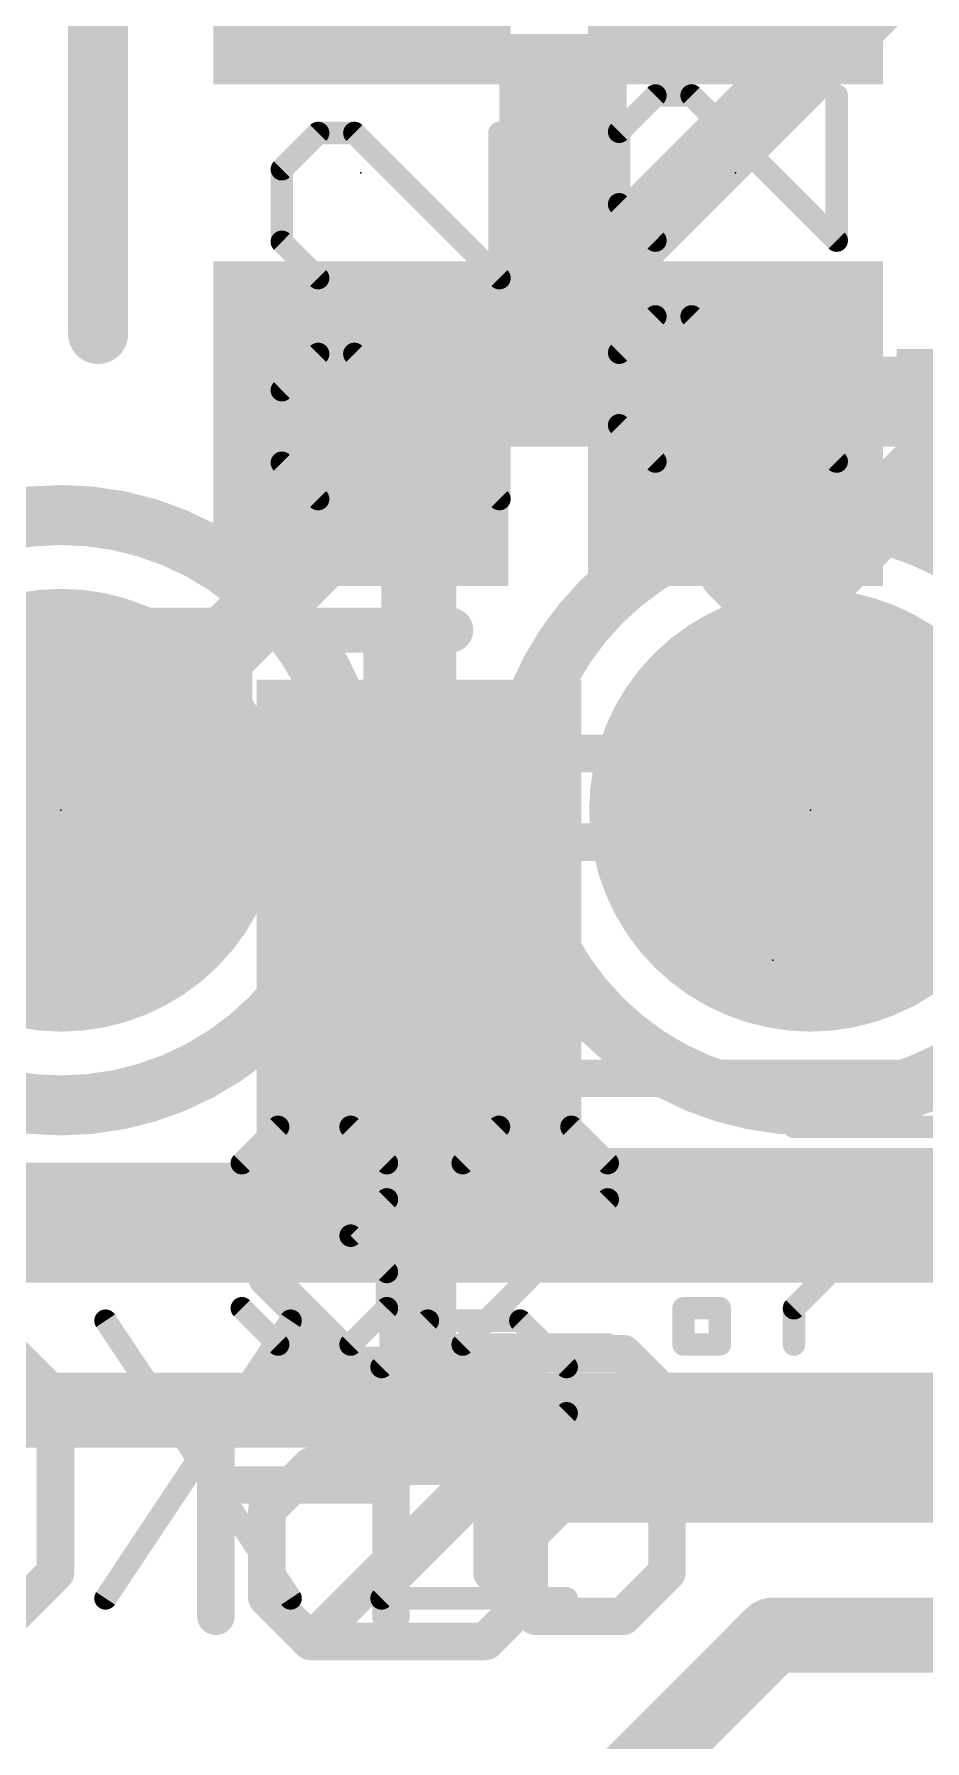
# Model space of a CAD drawing. Extents: x -4.5 to 52.1, y -1.8 to 26.3.
# Drawn here: x 15.28 to 18.29, y 2.18 to 7.96 of the extents above; entities that cross this region are included whole.
import ezdxf

# ---------------------------------------------------------------- set-up
doc = ezdxf.new("R2010")
doc.units = 0
for name, color, linetype in [('1', 12, 'CONTINUOUS'), ('16', 132, 'CONTINUOUS'), ('21', 40, 'CONTINUOUS'), ('22', 6, 'CONTINUOUS'), ('23', 40, 'CONTINUOUS'), ('24', 6, 'CONTINUOUS'), ('25', 253, 'CONTINUOUS'), ('26', 253, 'CONTINUOUS'), ('27', 253, 'CONTINUOUS')]:
    doc.layers.add(name, color=color, linetype=linetype)

# ---------------------------------------------------------------- blocks, each defined once
blk = doc.blocks.new('RECT')
blk.add_solid([(-0.5, -0.5), (0.5, -0.5), (-0.5, 0.5), (0.5, 0.5)])
blk = doc.blocks.new('PIE')
at = {"const_width": 0.5}
blk.add_lwpolyline([(0, -0.25, 1), (0, 0.25, 1), (0, -0.25)], format="xyb", dxfattribs=at)

msp = doc.modelspace()

# ---------------------------------------------------------------- linework, layer by layer
at = {"layer": '1', "const_width": 0.254}
for points in [[(16.383, 6.643), (16.58, 6.446)], [(17.653, 6.643), (17.653, 6.153)], [(16.58, 6.446), (16.58, 4.826)], [(17.653, 6.153), (18.98, 4.826)], [(16.58, 3.486), (16.58, 4.826)], [(17.018, 3.048), (16.58, 3.486)], [(17.018, 3.048), (19.939, 3.048)], [(17.78, 2.54), (16.51, 1.27)], [(20.193, 2.54), (17.78, 2.54)]]:
    msp.add_lwpolyline(points, dxfattribs=at)
at = {"layer": '1', "const_width": 0.127}
for points in [[(16.4279, 6.6879, 1), (16.3381, 6.5981)], [(17.7165, 6.643, 1), (17.5895, 6.643)], [(16.6435, 6.446, 1), (16.5165, 6.446)], [(16.5351, 6.4011, 1), (16.6249, 6.4909)], [(17.6979, 6.1979, 1), (17.6081, 6.1081)], [(17.5895, 6.153, 1), (17.7165, 6.153)], [(16.6435, 4.826, 1), (16.5165, 4.826)], [(16.5165, 4.826, 1), (16.6435, 4.826)], [(16.6249, 3.5309, 1), (16.5351, 3.4411)], [(16.5165, 3.486, 1), (16.6435, 3.486)], [(17.018, 3.1115, 1), (17.018, 2.9845)], [(16.9731, 3.0031, 1), (17.0629, 3.0929)], [(17.78, 2.6035, 1), (17.78, 2.4765)], [(17.8249, 2.4951, 1), (17.7351, 2.5849)]]:
    msp.add_lwpolyline(points, format="xyb", dxfattribs=at)
at = {"layer": '16'}
for points, const_width in [([(18.161, 8.128), (15.367, 5.334)], 0.254), ([(17.907, 6.096), (18.923, 7.112)], 0.254), ([(17.907, 5.334), (17.907, 6.096)], 0.254), ([(11.557, 3.937), (18.796, 3.937)], 0.4064), ([(20.32, 3.302), (13.081, 3.302)], 0.254)]:
    msp.add_lwpolyline(points, dxfattribs=dict(at, const_width=const_width))
at = {"layer": '16', "const_width": 0.127}
for points in [[(17.9705, 6.096, 1), (17.8435, 6.096)], [(17.8621, 6.1409, 1), (17.9519, 6.0511)], [(15.3221, 5.3789, 1), (15.4119, 5.2891)], [(17.8435, 5.334, 1), (17.9705, 5.334)]]:
    msp.add_lwpolyline(points, format="xyb", dxfattribs=at)
at = {"layer": '21'}
for points, const_width in [([(15.493, 6.947), (15.493, 8.547)], 0.2032), ([(16.4036, 5.526), (19.0638, 5.526)], 0.127), ([(16.18, 4.4088), (16.18, 5.3024)], 0.127), ([(16.68, 5.226), (18.78, 5.226)], 0.127), ([(16.48, 4.626), (16.48, 4.926)], 0.127), ([(18.78, 4.426), (16.78, 4.426)], 0.127), ([(19.0972, 4.126), (16.4628, 4.126)], 0.127), ([(15.3484, 3.345), (15.2001, 3.4933)], 0.127), ([(15.892, 3.1967), (16.1886, 3.4933)], 0.127), ([(16.1886, 3.4933), (16.4852, 3.1967)], 0.127), ([(16.8275, 3.345), (16.9758, 3.4933)], 0.127), ([(16.9758, 3.4933), (17.2724, 3.4933)], 0.127), ([(17.2724, 3.4933), (17.4207, 3.345)], 0.127), ([(15.3484, 2.7518), (15.3484, 3.345)], 0.127), ([(16.8275, 2.7518), (16.8275, 3.345)], 0.127), ([(16.8275, 2.7518), (17.4207, 3.345)], 0.127), ([(17.4207, 3.345), (17.4207, 2.7518)], 0.127), ([(15.892, 2.6035), (15.892, 3.1967)], 0.127), ([(16.4852, 3.1967), (16.4852, 2.6035)], 0.127), ([(15.892, 3.0484), (16.4852, 3.0484)], 0.127), ([(15.2001, 2.6035), (15.3484, 2.7518)], 0.127), ([(16.9758, 2.6035), (16.8275, 2.7518)], 0.127), ([(17.4207, 2.7518), (17.2724, 2.6035)], 0.127), ([(17.2724, 2.6035), (16.9758, 2.6035)], 0.127)]:
    msp.add_lwpolyline(points, dxfattribs=dict(at, const_width=const_width))
for points, const_width in [([(15.4422, 6.947, 1), (15.5438, 6.947)], 0.1016), ([(16.4036, 5.526, 0.4142), (16.18, 5.3024)], 0.127), ([(16.4036, 5.5578, 1), (16.4036, 5.4943)], 0.0635), ([(16.4036, 5.4943, 1), (16.4036, 5.5578)], 0.0635), ([(16.2117, 5.3024, 1), (16.1483, 5.3024)], 0.0635), ([(16.1483, 5.3024, 1), (16.2117, 5.3024)], 0.0635), ([(16.68, 5.226, 0.4144), (16.48, 4.926)], 0.127), ([(16.68, 5.2577, 1), (16.68, 5.1943)], 0.0635), ([(16.6862, 5.1949, 1), (16.6738, 5.2571)], 0.0635), ([(16.5117, 4.926, 1), (16.4483, 4.926)], 0.0635), ([(16.4489, 4.9198, 1), (16.5111, 4.9322)], 0.0635), ([(16.48, 4.626, 0.4142), (16.78, 4.426)], 0.127), ([(16.5111, 4.6322, 1), (16.4489, 4.6198)], 0.0635), ([(16.4483, 4.626, 1), (16.5117, 4.626)], 0.0635), ([(16.18, 4.4088, 0.4142), (16.4628, 4.126)], 0.127), ([(16.2117, 4.4088, 1), (16.1483, 4.4088)], 0.0635), ([(16.78, 4.4577, 1), (16.78, 4.3943)], 0.0635), ([(16.7862, 4.3949, 1), (16.7738, 4.4571)], 0.0635), ([(16.1483, 4.4088, 1), (16.2117, 4.4088)], 0.0635), ([(16.4628, 4.1578, 1), (16.4628, 4.0943)], 0.0635), ([(16.4628, 4.0943, 1), (16.4628, 4.1578)], 0.0635), ([(16.211, 3.5157, 1), (16.1661, 3.4708)], 0.0635), ([(16.211, 3.4708, 1), (16.1661, 3.5157)], 0.0635), ([(16.9758, 3.525, 1), (16.9758, 3.4615)], 0.0635), ([(16.9982, 3.4708, 1), (16.9533, 3.5157)], 0.0635), ([(17.2948, 3.5157, 1), (17.2499, 3.4708)], 0.0635), ([(17.2724, 3.4615, 1), (17.2724, 3.525)], 0.0635), ([(15.3802, 3.345, 1), (15.3167, 3.345)], 0.0635), ([(15.326, 3.3225, 1), (15.3709, 3.3674)], 0.0635), ([(16.805, 3.3674, 1), (16.85, 3.3225)], 0.0635), ([(16.8592, 3.345, 1), (16.7958, 3.345)], 0.0635), ([(17.4524, 3.345, 1), (17.3889, 3.345)], 0.0635), ([(17.4431, 3.3225, 1), (17.3982, 3.3674)], 0.0635), ([(17.3982, 3.3225, 1), (17.4431, 3.3674)], 0.0635), ([(15.9237, 3.1967, 1), (15.8602, 3.1967)], 0.0635), ([(15.8695, 3.2191, 1), (15.9144, 3.1742)], 0.0635), ([(16.5169, 3.1967, 1), (16.4534, 3.1967)], 0.0635), ([(16.4627, 3.1742, 1), (16.5076, 3.2191)], 0.0635), ([(15.892, 3.0801, 1), (15.892, 3.0166)], 0.0635), ([(16.4852, 3.0166, 1), (16.4852, 3.0801)], 0.0635), ([(15.3167, 2.7518, 1), (15.3802, 2.7518)], 0.0635), ([(15.3709, 2.7293, 1), (15.326, 2.7742)], 0.0635), ([(16.85, 2.7742, 1), (16.805, 2.7293)], 0.0635), ([(16.805, 2.7742, 1), (16.85, 2.7293)], 0.0635), ([(16.7958, 2.7518, 1), (16.8592, 2.7518)], 0.0635), ([(17.3889, 2.7518, 1), (17.4524, 2.7518)], 0.0635), ([(17.4431, 2.7293, 1), (17.3982, 2.7742)], 0.0635), ([(16.9758, 2.6353, 1), (16.9758, 2.5717)], 0.0635), ([(17.2724, 2.5717, 1), (17.2724, 2.6353)], 0.0635), ([(15.8602, 2.6035, 1), (15.9237, 2.6035)], 0.0635), ([(16.4534, 2.6035, 1), (16.5169, 2.6035)], 0.0635), ([(16.9533, 2.581, 1), (16.9982, 2.626)], 0.0635), ([(17.2499, 2.626, 1), (17.2948, 2.581)], 0.0635)]:
    msp.add_lwpolyline(points, format="xyb", dxfattribs=dict(at, const_width=const_width))
at = {"layer": '22'}
for points, const_width in [([(15.367, 4.334, 1), (15.367, 6.334, 1), (15.367, 4.334)], 0.2032), ([(17.907, 4.334, 1), (17.907, 6.334, 1), (17.907, 4.334)], 0.2032), ([(16.3613, 4.0788, 1), (16.3613, 4.0153)], 0.0635), ([(16.3838, 4.0246, 1), (16.3389, 4.0695)], 0.0635), ([(16.5414, 4.047, 1), (16.4779, 4.047)], 0.0635), ([(16.9545, 4.0153, 1), (16.9545, 4.0788)], 0.0635), ([(16.0872, 3.7729, 1), (16.0423, 3.728)], 0.0635), ([(16.0423, 3.7729, 1), (16.0872, 3.728)], 0.0635), ([(16.3613, 3.4856, 1), (16.3613, 3.4221)], 0.0635), ([(16.3389, 3.4314, 1), (16.3838, 3.4763)], 0.0635), ([(16.4779, 3.4538, 1), (16.5414, 3.4538)], 0.0635), ([(16.9545, 3.4221, 1), (16.9545, 3.4856)], 0.0635), ([(16.213, 3.1433, 1), (16.213, 3.0797)], 0.0635), ([(16.2355, 3.089, 1), (16.1906, 3.134)], 0.0635), ([(16.8287, 3.134, 1), (16.7838, 3.089)], 0.0635), ([(16.8287, 3.089, 1), (16.7838, 3.134)], 0.0635), ([(16.8062, 3.0797, 1), (16.8062, 3.1433)], 0.0635), ([(16.0965, 2.9632, 1), (16.033, 2.9632)], 0.0635), ([(16.0423, 2.9857, 1), (16.0872, 2.9408)], 0.0635), ([(16.9862, 2.9632, 1), (16.9228, 2.9632)], 0.0635), ([(16.932, 2.9408, 1), (16.977, 2.9857)], 0.0635), ([(16.0872, 2.6891, 1), (16.0423, 2.6442)], 0.0635), ([(16.977, 2.6442, 1), (16.932, 2.6891)], 0.0635), ([(16.033, 2.6666, 1), (16.0965, 2.6666)], 0.0635), ([(16.9228, 2.6666, 1), (16.9862, 2.6666)], 0.0635), ([(16.213, 2.5501, 1), (16.213, 2.4866)], 0.0635), ([(16.1906, 2.5408, 1), (16.2355, 2.4959)], 0.0635), ([(16.1906, 2.4959, 1), (16.2355, 2.5408)], 0.0635), ([(16.7838, 2.5408, 1), (16.8287, 2.4959)], 0.0635), ([(16.8062, 2.4866, 1), (16.8062, 2.5501)], 0.0635)]:
    msp.add_lwpolyline(points, format="xyb", dxfattribs=dict(at, const_width=const_width))
at = {"layer": '22', "const_width": 0.127}
for points in [[(16.3613, 4.047), (16.0647, 3.7504)], [(16.9545, 4.047), (16.3613, 4.047)], [(16.5096, 4.047), (16.5096, 3.4538)], [(16.0647, 3.7504), (16.3613, 3.4538)], [(16.3613, 3.4538), (16.9545, 3.4538)], [(16.213, 3.1115), (16.0647, 2.9632)], [(16.8062, 3.1115), (16.213, 3.1115)], [(16.8062, 3.1115), (16.213, 2.5183)], [(16.9545, 2.9632), (16.8062, 3.1115)], [(16.0647, 2.9632), (16.0647, 2.6666)], [(16.9545, 2.6666), (16.9545, 2.9632)], [(16.0647, 2.6666), (16.213, 2.5183)], [(16.8062, 2.5183), (16.9545, 2.6666)], [(16.213, 2.5183), (16.8062, 2.5183)]]:
    msp.add_lwpolyline(points, dxfattribs=at)
at = {"layer": '23'}
for p in [(16.383, 7.493), (17.653, 7.493), (17.78, 4.826)]:
    msp.add_point(p, dxfattribs=at)
at = {"layer": '24'}
for p in [(15.367, 5.334), (17.907, 5.334)]:
    msp.add_point(p, dxfattribs=at)
at = {"layer": '25', "const_width": 0.0381}
for points in [[(15.534, 3.6153, 1), (15.5022, 3.5941)], [(16.161, 3.5941, 1), (16.1293, 3.6153)], [(16.6104, 3.6238, 1), (16.6104, 3.5857)], [(16.6239, 3.5912, 1), (16.5969, 3.6182)], [(16.9374, 3.6182, 1), (16.9104, 3.5912)], [(16.9239, 3.5857, 1), (16.9239, 3.6238)], [(16.4401, 3.4614, 1), (16.4671, 3.4345)], [(17.0997, 3.4479, 1), (17.0616, 3.4479)], [(17.0672, 3.4345, 1), (17.0942, 3.4614)], [(17.0616, 3.2912, 1), (17.0997, 3.2912)], [(17.0942, 3.2777, 1), (17.0672, 3.3046)], [(15.5022, 2.6747, 1), (15.534, 2.6535)], [(16.1293, 2.6535, 1), (16.161, 2.6747)], [(16.4536, 2.6831, 1), (16.4536, 2.645)], [(16.4401, 2.6776, 1), (16.4671, 2.6506)], [(17.0807, 2.645, 1), (17.0807, 2.6831)]]:
    msp.add_lwpolyline(points, format="xyb", dxfattribs=at)
at = {"layer": '25', "const_width": 0.0762}
for points in [[(15.5181, 3.6047), (16.1452, 2.6641)], [(16.1452, 3.6047), (15.5181, 2.6641)], [(16.6104, 3.6047), (16.4536, 3.4479)], [(16.9239, 3.6047), (16.6104, 3.6047)], [(17.0807, 3.4479), (16.9239, 3.6047)], [(17.0807, 3.2912), (17.0807, 3.4479)], [(16.4536, 2.6641), (17.0807, 3.2912)], [(17.0807, 2.6641), (16.4536, 2.6641)]]:
    msp.add_lwpolyline(points, dxfattribs=at)
at = {"layer": '26', "const_width": 0.1524}
for points in [[(15.6089, 5.9442), (15.4987, 5.834)], [(15.9394, 5.9442), (15.6089, 5.9442)], [(15.9394, 5.2832), (15.9394, 5.9442)], [(16.6878, 5.9442), (16.2472, 5.9442)], [(16.4675, 5.2832), (16.4675, 5.9442)], [(15.4987, 5.834), (15.4987, 5.6137)], [(15.4987, 5.6137), (15.6089, 5.5035)], [(15.6089, 5.5035), (15.9394, 5.5035)]]:
    msp.add_lwpolyline(points, dxfattribs=at)
at = {"layer": '26', "const_width": 0.0762}
for points in [[(15.6089, 5.9823, 1), (15.6089, 5.9061)], [(15.6358, 5.9172, 1), (15.582, 5.9711)], [(15.9775, 5.9442, 1), (15.9013, 5.9442)], [(15.9394, 5.9061, 1), (15.9394, 5.9823)], [(16.2472, 5.9823, 1), (16.2472, 5.9061)], [(16.5056, 5.9442, 1), (16.4294, 5.9442)], [(16.6878, 5.9061, 1), (16.6878, 5.9823)], [(15.5368, 5.834, 1), (15.4606, 5.834)], [(15.4718, 5.8609, 1), (15.5257, 5.8071)], [(15.5257, 5.6406, 1), (15.4718, 5.5867)], [(15.4606, 5.6137, 1), (15.5368, 5.6137)], [(15.6089, 5.5416, 1), (15.6089, 5.4654)], [(15.582, 5.4766, 1), (15.6358, 5.5305)], [(15.9394, 5.4654, 1), (15.9394, 5.5416)], [(15.9013, 5.2832, 1), (15.9775, 5.2832)], [(16.4294, 5.2832, 1), (16.5056, 5.2832)]]:
    msp.add_lwpolyline(points, format="xyb", dxfattribs=at)
at = {"layer": '27', "const_width": 0.0762}
for points in [[(16.3614, 7.8849), (16.3614, 8.2535)], [(16.8529, 8.2535), (16.8529, 7.8849)], [(17.0986, 7.8849), (16.3614, 7.8849)], [(17.3815, 7.755), (17.2587, 7.6321)], [(17.5044, 7.755), (17.3815, 7.755)], [(17.9959, 7.2635), (17.5044, 7.755)], [(17.9959, 7.755), (17.9959, 7.2635)], [(16.2385, 7.628), (16.1157, 7.5051)], [(16.3614, 7.628), (16.2385, 7.628)], [(16.8529, 7.1365), (16.3614, 7.628)], [(16.8529, 7.628), (16.8529, 7.1365)], [(17.2587, 7.6321), (17.2587, 7.3864)], [(16.1157, 7.5051), (16.1157, 7.2594)], [(17.2587, 7.3864), (17.3815, 7.2635)], [(16.1157, 7.2594), (16.2385, 7.1365)], [(17.3815, 7.0066), (17.2587, 6.8837)], [(17.5044, 7.0066), (17.3815, 7.0066)], [(17.9959, 6.5151), (17.5044, 7.0066)], [(17.9959, 7.0066), (17.9959, 6.5151)], [(16.2385, 6.8796), (16.1157, 6.7567)], [(16.3614, 6.8796), (16.2385, 6.8796)], [(16.8529, 6.3881), (16.3614, 6.8796)], [(16.8529, 6.8796), (16.8529, 6.3881)], [(17.2587, 6.8837), (17.2587, 6.638)], [(16.1157, 6.7567), (16.1157, 6.511)], [(17.2587, 6.638), (17.3815, 6.5151)], [(16.1157, 6.511), (16.2385, 6.3881)], [(15.9801, 4.1385), (16.103, 4.2613)], [(16.103, 4.2613), (16.3487, 4.2613)], [(16.3487, 4.2613), (16.4716, 4.1385)], [(16.8514, 4.2613), (16.7285, 4.1385)], [(17.0971, 4.2613), (16.8514, 4.2613)], [(17.22, 4.1385), (17.0971, 4.2613)], [(17.8511, 4.2613), (18.3426, 4.2613)], [(16.4716, 4.1385), (16.4716, 4.0156)], [(17.22, 4.0156), (17.22, 4.1385)], [(18.3426, 4.1385), (17.8511, 3.647)], [(16.4716, 4.0156), (16.3487, 3.8927)], [(16.7285, 3.5241), (17.22, 4.0156)], [(16.3487, 3.8927), (16.2258, 3.8927)], [(16.3487, 3.8927), (16.4716, 3.7698)], [(16.4716, 3.7698), (16.4716, 3.647)], [(16.103, 3.5241), (15.9801, 3.647)], [(16.4716, 3.647), (16.3487, 3.5241)], [(17.4769, 3.5241), (17.4769, 3.647)], [(17.4769, 3.647), (17.5998, 3.647)], [(17.5998, 3.647), (17.5998, 3.5241)], [(17.8511, 3.647), (17.8511, 3.5241)], [(16.3487, 3.5241), (16.103, 3.5241)], [(17.22, 3.5241), (16.7285, 3.5241)], [(17.5998, 3.5241), (17.4769, 3.5241)]]:
    msp.add_lwpolyline(points, dxfattribs=at)
at = {"layer": '27', "const_width": 0.0381}
for points in [[(16.3614, 7.904, 1), (16.3614, 7.8659)], [(17.0986, 7.8659, 1), (17.0986, 7.904)], [(16.3424, 7.8849, 1), (16.3805, 7.8849)], [(16.8339, 7.8849, 1), (16.872, 7.8849)], [(17.3815, 7.7741, 1), (17.3815, 7.736)], [(17.395, 7.7415, 1), (17.3681, 7.7685)], [(17.5179, 7.7685, 1), (17.4909, 7.7415)], [(17.5044, 7.736, 1), (17.5044, 7.7741)], [(18.015, 7.755, 1), (17.9769, 7.755)], [(16.2385, 7.6471, 1), (16.2385, 7.609)], [(16.252, 7.6145, 1), (16.2251, 7.6415)], [(16.3749, 7.6415, 1), (16.3479, 7.6145)], [(16.3614, 7.609, 1), (16.3614, 7.6471)], [(16.872, 7.628, 1), (16.8339, 7.628)], [(17.2777, 7.6321, 1), (17.2396, 7.6321)], [(17.2452, 7.6456, 1), (17.2721, 7.6187)], [(16.1347, 7.5051, 1), (16.0966, 7.5051)], [(16.1022, 7.5186, 1), (16.1291, 7.4917)], [(17.2721, 7.3999, 1), (17.2452, 7.3729)], [(17.2396, 7.3864, 1), (17.2777, 7.3864)], [(16.1291, 7.2729, 1), (16.1022, 7.2459)], [(17.3681, 7.25, 1), (17.395, 7.277)], [(17.9824, 7.25, 1), (18.0094, 7.277)], [(16.0966, 7.2594, 1), (16.1347, 7.2594)], [(17.9769, 7.2635, 1), (18.015, 7.2635)], [(16.2251, 7.123, 1), (16.252, 7.15)], [(16.8394, 7.123, 1), (16.8664, 7.15)], [(16.8339, 7.1365, 1), (16.872, 7.1365)], [(17.3815, 7.0256, 1), (17.3815, 6.9875)], [(17.395, 6.9931, 1), (17.3681, 7.0201)], [(17.5179, 7.0201, 1), (17.4909, 6.9931)], [(17.5044, 6.9875, 1), (17.5044, 7.0256)], [(18.015, 7.0066, 1), (17.9769, 7.0066)], [(16.2385, 6.8986, 1), (16.2385, 6.8605)], [(16.252, 6.8661, 1), (16.2251, 6.8931)], [(16.3749, 6.8931, 1), (16.3479, 6.8661)], [(16.3614, 6.8605, 1), (16.3614, 6.8986)], [(16.872, 6.8796, 1), (16.8339, 6.8796)], [(17.2777, 6.8837, 1), (17.2396, 6.8837)], [(17.2452, 6.8972, 1), (17.2721, 6.8702)], [(16.1347, 6.7567, 1), (16.0966, 6.7567)], [(16.1022, 6.7702, 1), (16.1291, 6.7432)], [(17.2396, 6.638, 1), (17.2777, 6.638)], [(17.2721, 6.6514, 1), (17.2452, 6.6245)], [(16.1291, 6.5244, 1), (16.1022, 6.4975)], [(17.3681, 6.5016, 1), (17.395, 6.5286)], [(17.9769, 6.5151, 1), (18.015, 6.5151)], [(17.9824, 6.5016, 1), (18.0094, 6.5286)], [(16.0966, 6.511, 1), (16.1347, 6.511)], [(16.2251, 6.3746, 1), (16.252, 6.4016)], [(16.8394, 6.3746, 1), (16.8664, 6.4016)], [(16.8339, 6.3881, 1), (16.872, 6.3881)], [(16.103, 4.2804, 1), (16.103, 4.2423)], [(16.1164, 4.2479, 1), (16.0895, 4.2748)], [(16.3622, 4.2748, 1), (16.3352, 4.2479)], [(16.3487, 4.2423, 1), (16.3487, 4.2804)], [(16.8514, 4.2804, 1), (16.8514, 4.2423)], [(16.8649, 4.2479, 1), (16.8379, 4.2748)], [(17.1106, 4.2748, 1), (17.0837, 4.2479)], [(17.0971, 4.2423, 1), (17.0971, 4.2804)], [(17.8511, 4.2804, 1), (17.8511, 4.2423)], [(15.9666, 4.1519, 1), (15.9936, 4.125)], [(16.4906, 4.1385, 1), (16.4525, 4.1385)], [(16.4581, 4.125, 1), (16.4851, 4.1519)], [(16.715, 4.1519, 1), (16.742, 4.125)], [(17.2391, 4.1385, 1), (17.201, 4.1385)], [(17.2065, 4.125, 1), (17.2335, 4.1519)], [(16.4851, 4.0021, 1), (16.4581, 4.0291)], [(17.2335, 4.0021, 1), (17.2065, 4.0291)], [(16.4525, 4.0156, 1), (16.4906, 4.0156)], [(17.201, 4.0156, 1), (17.2391, 4.0156)], [(16.2258, 3.9118, 1), (16.2258, 3.8737)], [(16.3622, 3.9062, 1), (16.3352, 3.8792)], [(16.3352, 3.9062, 1), (16.3622, 3.8792)], [(16.3487, 3.8737, 1), (16.3487, 3.9118)], [(16.4906, 3.7698, 1), (16.4525, 3.7698)], [(16.4581, 3.7564, 1), (16.4851, 3.7833)], [(15.9936, 3.6604, 1), (15.9666, 3.6335)], [(16.4525, 3.647, 1), (16.4906, 3.647)], [(16.4851, 3.6335, 1), (16.4581, 3.6604)], [(17.496, 3.647, 1), (17.4579, 3.647)], [(17.4769, 3.666, 1), (17.4769, 3.6279)], [(17.6189, 3.647, 1), (17.5808, 3.647)], [(17.5998, 3.6279, 1), (17.5998, 3.666)], [(17.8702, 3.647, 1), (17.8321, 3.647)], [(17.8377, 3.6604, 1), (17.8646, 3.6335)], [(16.103, 3.5432, 1), (16.103, 3.5051)], [(16.0895, 3.5106, 1), (16.1164, 3.5376)], [(16.3352, 3.5376, 1), (16.3622, 3.5106)], [(16.3487, 3.5051, 1), (16.3487, 3.5432)], [(16.7285, 3.5432, 1), (16.7285, 3.5051)], [(16.715, 3.5376, 1), (16.742, 3.5106)], [(17.22, 3.5051, 1), (17.22, 3.5432)], [(17.4769, 3.5432, 1), (17.4769, 3.5051)], [(17.4579, 3.5241, 1), (17.496, 3.5241)], [(17.5808, 3.5241, 1), (17.6189, 3.5241)], [(17.5998, 3.5051, 1), (17.5998, 3.5432)], [(17.8321, 3.5241, 1), (17.8702, 3.5241)]]:
    msp.add_lwpolyline(points, format="xyb", dxfattribs=at)

# ---------------------------------------------------------------- block references
at = {"layer": '1', "xscale": 1.1, "rotation": 90}
for p in [(16.383, 8.343), (17.653, 8.343), (16.383, 6.643), (17.653, 6.643)]:
    msp.add_blockref('RECT', p, dxfattribs=at)
at = {"layer": '1', "xscale": 1.1, "yscale": 1.9, "rotation": 180}
msp.add_blockref('RECT', (16.58, 4.826), dxfattribs=at)
at = {"layer": '16', "xscale": 1.5, "yscale": 1.5}
for p in [(15.367, 5.334), (17.907, 5.334)]:
    msp.add_blockref('PIE', p, dxfattribs=at)
at = {"layer": '22', "yscale": 0.0254, "rotation": 180}
for p, xscale in [((17.0688, 7.9502), 0.4318), ((17.0688, 7.9248), 0.4318), ((17.0688, 7.8994), 0.4318), ((17.0688, 7.874), 0.4318), ((17.0688, 7.8486), 0.4318), ((17.0688, 7.8232), 0.4318), ((17.0688, 7.7978), 0.4318), ((17.0688, 7.7724), 0.4318), ((17.0688, 7.747), 0.4318), ((17.0688, 7.7216), 0.4318), ((17.0688, 7.6962), 0.4318), ((17.0688, 7.6708), 0.4318), ((17.0688, 7.6454), 0.4318), ((17.0688, 7.62), 0.4318), ((17.0688, 7.5946), 0.4318), ((17.0688, 7.5692), 0.4318), ((17.0688, 7.5438), 0.4318), ((17.0688, 7.5184), 0.4318), ((17.0688, 7.493), 0.4318), ((17.0688, 7.4676), 0.4318), ((17.0688, 7.4422), 0.4318), ((17.0688, 7.4168), 0.4318), ((17.0688, 7.3914), 0.4318), ((17.0688, 7.366), 0.4318), ((17.0688, 7.3406), 0.4318), ((17.0688, 7.3152), 0.4318), ((17.0688, 7.2898), 0.4318), ((17.0688, 7.2644), 0.4318), ((17.0688, 7.239), 0.4318), ((17.0688, 7.2136), 0.4318), ((17.0688, 7.1882), 0.4318), ((17.0688, 7.1628), 0.4318), ((17.0688, 7.1374), 0.4318), ((17.0688, 7.112), 0.4318), ((17.0688, 7.0866), 0.4318), ((17.0688, 7.0612), 0.4318), ((17.0688, 7.0358), 0.4318), ((17.0688, 7.0104), 0.4318), ((17.0688, 6.985), 0.4318), ((17.0688, 6.9596), 0.4318), ((17.0688, 6.9342), 0.4318), ((17.0688, 6.9088), 0.4318), ((17.0688, 6.8834), 0.4318), ((18.7833, 6.8834), 1.1684), ((17.0688, 6.858), 0.4318), ((17.0688, 6.8326), 0.4318), ((18.6944, 6.8326), 1.2446), ((18.7198, 6.858), 1.2446), ((17.0688, 6.8072), 0.4318), ((17.0688, 6.7818), 0.4318), ((17.0688, 6.7564), 0.4318), ((18.6817, 6.8072), 1.2192), ((18.669, 6.7818), 1.1938), ((18.6563, 6.7564), 1.1684), ((17.0688, 6.731), 0.4318), ((17.0688, 6.7056), 0.4318), ((18.6436, 6.731), 1.143), ((18.6182, 6.7056), 1.0922), ((17.0688, 6.6802), 0.4318), ((17.0688, 6.6548), 0.4318), ((18.6055, 6.6802), 1.0668), ((18.5674, 6.6548), 0.9906), ((17.0688, 6.6294), 0.4318), ((17.0688, 6.604), 0.4318), ((17.0815, 6.5786), 0.4064), ((18.542, 6.6294), 0.9398), ((18.5039, 6.604), 0.8636), ((18.4277, 6.5786), 0.6604)]:
    msp.add_blockref('RECT', p, dxfattribs=dict(at, xscale=xscale))

doc.saveas('drawing.dxf')
